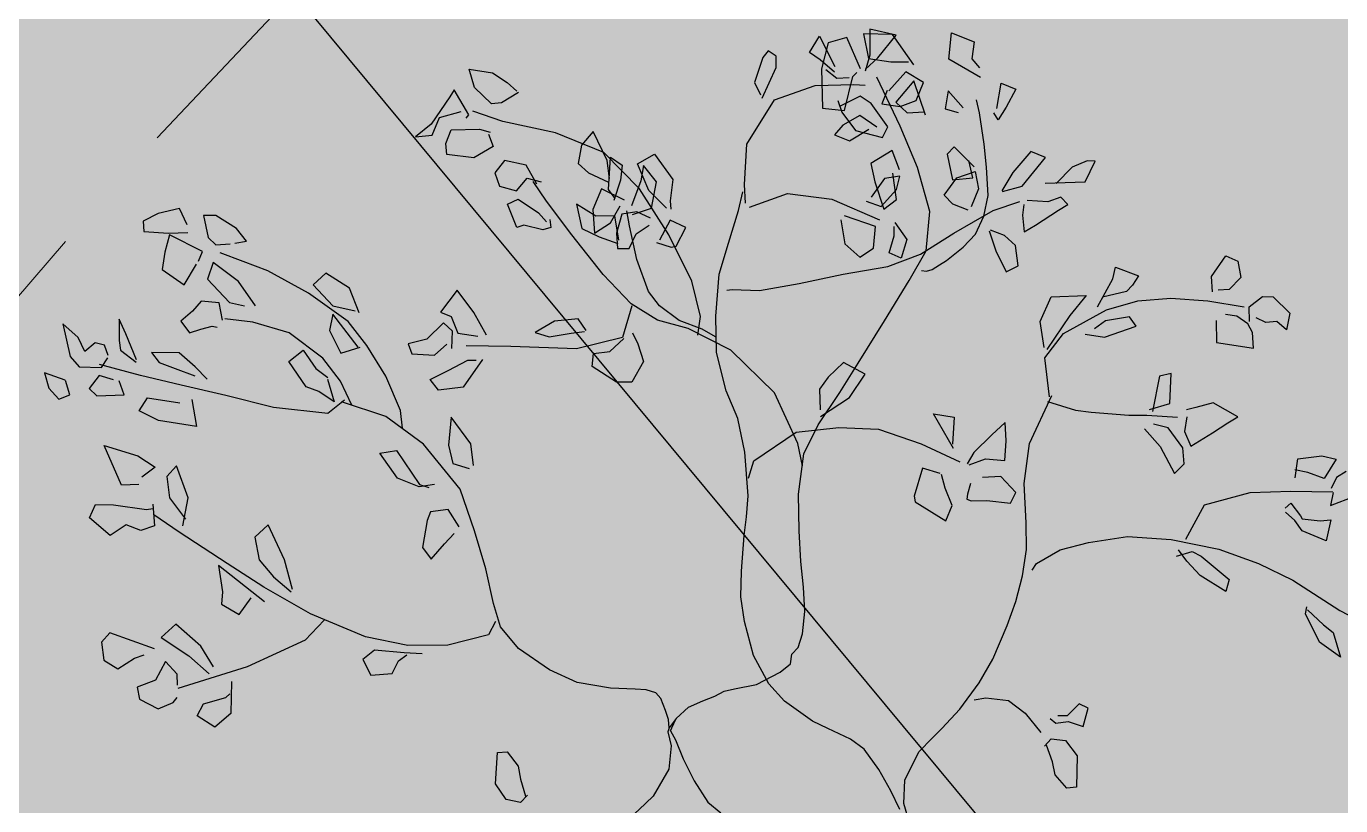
# Model space of a CAD drawing. Header units: millimetres. Extents: x 5637 to 6048, y 3385 to 3927.
# Drawn here: x 5817.498 to 5820.509, y 3653.963 to 3655.748 of the extents above; entities that cross this region are included whole.
import ezdxf

# ---------------------------------------------------------------- set-up
doc = ezdxf.new("R2010")
doc.units = ezdxf.units.MM
doc.linetypes.add('HIDDEN', pattern=[9.525, 6.35, -3.175])
doc.layers.add('Contour Lines', color=253, linetype='Continuous')
for name, color, linetype, lineweight in [('hatch', 253, 'Continuous', 13), ('project gr', 250, 'Continuous', 30), ('trees new', 7, 'Continuous', 20)]:
    doc.layers.add(name, color=color, linetype=linetype, lineweight=lineweight)
doc.layers.add('plants1', color=7, linetype='Continuous', true_color=0x89ee5d)
pattern_1 = [(45, (2816.3681, -1263.7476), (-0.265165043, 0.265165043), []), (135, (2816.3681, -1263.7476), (-0.79549513, 0.265165043), [0.9375, -0.5625])]
pattern_2 = [(45, (2816.3681, -1263.7476), (-0.70710678, 0.70710678), [])]

# ---------------------------------------------------------------- blocks, each defined once
blk = doc.blocks.new('0124')
at = {"color": 92, "linetype": 'Continuous'}
for p, q in [((2623.6044, 4780.4067), (2623.6326, 4780.4529)), ((2623.6326, 4780.4529), (2623.6766, 4780.3667)), ((2623.7118, 4780.4497), (2623.6578, 4780.4337)), ((2623.7509, 4780.3596), (2623.7118, 4780.4497)), ((2623.7594, 4780.4595), (2623.7733, 4780.3892)), ((2623.8418, 4780.4578), (2623.7594, 4780.4595)), ((2623.7774, 4780.4734), (2623.7768, 4780.3988)), ((2623.8529, 4780.456), (2623.7774, 4780.4734)), ((2623.8, 4780.3914), (2623.8529, 4780.456)), ((2623.9032, 4780.3713), (2623.8418, 4780.4578)), ((2624.0037, 4780.3874), (2624.0105, 4780.4631)), ((2624.0105, 4780.4631), (2624.0758, 4780.4365)), ((2623.4865, 4780.4113), (2623.4712, 4780.3924)), ((2623.5092, 4780.3955), (2623.4865, 4780.4113)), ((2623.6352, 4780.3851), (2623.6044, 4780.4067)), ((2623.6578, 4780.4337), (2623.6389, 4780.3594)), ((2624.0758, 4780.4365), (2624.0694, 4780.3883)), ((2623.4712, 4780.3924), (2623.4472, 4780.3208)), ((2623.4691, 4780.2754), (2623.5092, 4780.3636)), ((2623.5092, 4780.3636), (2623.5092, 4780.3955)), ((2623.6757, 4780.35), (2623.6352, 4780.3851)), ((2623.7768, 4780.3988), (2623.7637, 4780.3532)), ((2623.765, 4780.3585), (2623.8, 4780.3914)), ((2623.7733, 4780.3892), (2623.8377, 4780.3796)), ((2623.8377, 4780.3796), (2623.8879, 4780.3792)), ((2624.0937, 4780.3351), (2624.0037, 4780.3874)), ((2624.0694, 4780.3883), (2624.0911, 4780.3622)), ((2622.6306, 4780.3588), (2622.6968, 4780.3482)), ((2622.6455, 4780.3059), (2622.6306, 4780.3588)), ((2622.6968, 4780.3482), (2622.7392, 4780.3205)), ((2623.6389, 4780.3594), (2623.6412, 4780.2468)), ((2623.6823, 4780.3323), (2623.651, 4780.3572)), ((2623.7176, 4780.3336), (2623.6823, 4780.3323)), ((2623.705, 4780.2403), (2623.7285, 4780.3377)), ((2623.7285, 4780.3377), (2623.7403, 4780.3494)), ((2623.8798, 4780.351), (2623.8313, 4780.2968)), ((2623.9027, 4780.3255), (2623.852, 4780.264)), ((2623.9309, 4780.3206), (2623.8798, 4780.351)), ((2623.9361, 4780.2269), (2623.9027, 4780.3255)), ((2622.5869, 4780.2996), (2622.5751, 4780.2795)), ((2622.6291, 4780.2283), (2622.5869, 4780.2996)), ((2622.6944, 4780.2598), (2622.6455, 4780.3059)), ((2622.7711, 4780.2916), (2622.7231, 4780.2619)), ((2622.7392, 4780.3205), (2622.7668, 4780.2959)), ((2623.4472, 4780.3208), (2623.464, 4780.2856)), ((2623.8266, 4780.2978), (2623.8112, 4780.2599)), ((2623.9099, 4780.2686), (2623.9309, 4780.3206)), ((2624.001, 4780.2967), (2623.9933, 4780.2456)), ((2624.0439, 4780.2483), (2624.001, 4780.2967)), ((2624.1405, 4780.2465), (2624.1535, 4780.3184)), ((2624.1535, 4780.3184), (2624.1952, 4780.3014)), ((2624.1952, 4780.3014), (2624.1675, 4780.2495)), ((2622.5751, 4780.2795), (2622.5216, 4780.2016)), ((2622.7231, 4780.2619), (2622.6944, 4780.2598)), ((2623.6851, 4780.2688), (2623.6973, 4780.2354)), ((2623.7491, 4780.281), (2623.6927, 4780.2532)), ((2623.781, 4780.2601), (2623.7491, 4780.281)), ((2623.829, 4780.1934), (2623.781, 4780.2601)), ((2623.8112, 4780.2599), (2623.8636, 4780.2515)), ((2623.852, 4780.264), (2623.8837, 4780.2337)), ((2623.8636, 4780.2515), (2623.9099, 4780.2686)), ((2624.1675, 4780.2495), (2624.1444, 4780.2139)), ((2622.5246, 4780.1699), (2622.5456, 4780.2202)), ((2622.5456, 4780.2202), (2622.6073, 4780.2377)), ((2622.6213, 4780.2185), (2622.6291, 4780.2283)), ((2623.6412, 4780.2468), (2623.705, 4780.2403)), ((2623.6973, 4780.2354), (2623.7358, 4780.1829)), ((2623.7481, 4780.2262), (2623.7003, 4780.1988)), ((2623.7974, 4780.1923), (2623.7481, 4780.2262)), ((2623.8837, 4780.2337), (2623.9325, 4780.2365)), ((2623.9933, 4780.2456), (2624.03, 4780.2346)), ((2624.1444, 4780.2139), (2624.1324, 4780.2336)), ((2622.5216, 4780.2016), (2622.4767, 4780.1654)), ((2622.5636, 4780.1456), (2622.5786, 4780.1851)), ((2622.5786, 4780.1851), (2622.6594, 4780.1866)), ((2622.6594, 4780.1866), (2622.6898, 4780.1786)), ((2622.9853, 4780.1801), (2622.9514, 4780.1411)), ((2623.0251, 4780.0968), (2622.9853, 4780.1801)), ((2623.7003, 4780.1988), (2623.6763, 4780.1709)), ((2623.7189, 4780.1538), (2623.7739, 4780.1866)), ((2623.7358, 4780.1829), (2623.8131, 4780.1632)), ((2623.8131, 4780.1632), (2623.829, 4780.1934)), ((2622.4767, 4780.1654), (2622.5246, 4780.1699)), ((2622.5658, 4780.1147), (2622.5636, 4780.1456)), ((2622.6984, 4780.1371), (2622.6434, 4780.1044)), ((2622.6853, 4780.1722), (2622.6984, 4780.1371)), ((2622.9514, 4780.1411), (2622.9426, 4780.0886)), ((2623.6763, 4780.1709), (2623.7189, 4780.1538)), ((2622.6434, 4780.1044), (2622.5658, 4780.1147)), ((2623.0286, 4780.0144), (2623.035, 4780.1069)), ((2623.035, 4780.1069), (2623.0686, 4780.0836)), ((2623.1124, 4780.0876), (2623.1611, 4780.115)), ((2623.1611, 4780.115), (2623.2136, 4780.0432)), ((2623.8411, 4780.1262), (2623.7799, 4780.0888)), ((2623.8623, 4780.071), (2623.8411, 4780.1262)), ((2624.0188, 4780.1365), (2623.9984, 4780.1151)), ((2623.9984, 4780.1151), (2624.0138, 4780.0423)), ((2624.076, 4780.0795), (2624.0188, 4780.1365)), ((2624.2378, 4780.1231), (2624.187, 4780.0629)), ((2624.213, 4780.0233), (2624.2802, 4780.1054)), ((2624.2802, 4780.1054), (2624.2378, 4780.1231)), ((2622.7309, 4780.0975), (2622.7032, 4780.0624)), ((2622.7032, 4780.0624), (2622.7168, 4780.0234)), ((2622.793, 4780.0843), (2622.7309, 4780.0975)), ((2622.8238, 4780.0295), (2622.793, 4780.0843)), ((2622.9426, 4780.0886), (2622.9718, 4780.0616)), ((2622.9718, 4780.0616), (2623.0286, 4780.0353)), ((2623.0316, 4780.0456), (2623.0251, 4780.0968)), ((2623.0686, 4780.0836), (2623.0633, 4780.0413)), ((2623.1445, 4780.0114), (2623.1124, 4780.0876)), ((2623.129, 4780.0831), (2623.1217, 4780.0386)), ((2623.1669, 4780.036), (2623.129, 4780.0831)), ((2623.7799, 4780.0888), (2623.7919, 4780.0362)), ((2624.0264, 4780.048), (2624.0785, 4780.0662)), ((2624.0723, 4780.0479), (2624.0609, 4780.0973)), ((2624.0785, 4780.0662), (2624.0879, 4780.0162)), ((2624.187, 4780.0629), (2624.1546, 4780.01)), ((2624.3561, 4780.0781), (2624.3108, 4780.0313)), ((2624.3996, 4780.0961), (2624.3561, 4780.0781)), ((2624.3933, 4780.0363), (2624.4223, 4780.0955)), ((2624.4223, 4780.0955), (2624.3996, 4780.0961)), ((2622.7656, 4780.0102), (2622.7963, 4780.0464)), ((2622.7963, 4780.0464), (2622.8359, 4780.0358)), ((2623.0633, 4780.0413), (2623.0447, 4779.9823)), ((2623.1217, 4780.0386), (2623.0948, 4779.9672)), ((2623.1521, 4779.9608), (2623.1669, 4780.036)), ((2623.2136, 4780.0432), (2623.2057, 4779.9815)), ((2623.8194, 4780.0456), (2623.7813, 4779.9923)), ((2623.7919, 4780.0362), (2623.8172, 4779.9577)), ((2623.8632, 4780.0522), (2623.8194, 4780.0456)), ((2623.8536, 4779.9856), (2623.8432, 4780.061)), ((2623.8535, 4780.0147), (2623.8632, 4780.0522)), ((2623.9895, 4779.9976), (2624.0264, 4780.048)), ((2624.0138, 4780.0423), (2624.0723, 4780.0479)), ((2624.2788, 4780.0324), (2624.3933, 4780.0363)), ((2622.7168, 4780.0234), (2622.7656, 4780.0102)), ((2622.7395, 4779.9727), (2622.7705, 4779.9867)), ((2622.7705, 4779.9867), (2622.8287, 4779.9472)), ((2623.0093, 4780.0161), (2622.9845, 4779.957)), ((2623.075, 4779.9841), (2623.0093, 4780.0161)), ((2623.0479, 4779.9882), (2623.0286, 4780.0144)), ((2623.1947, 4779.9605), (2623.1445, 4780.0114)), ((2623.81, 4779.9656), (2623.8535, 4780.0147)), ((2624.0145, 4779.9726), (2623.9895, 4779.9976)), ((2624.0879, 4780.0162), (2624.0669, 4779.9642)), ((2624.1573, 4780.0083), (2624.213, 4780.0233)), ((2624.3237, 4779.9925), (2624.2869, 4779.9787)), ((2624.3442, 4779.9715), (2624.3237, 4779.9925)), ((2621.8011, 4779.9603), (2621.7396, 4779.9451)), ((2621.8232, 4779.9127), (2621.8011, 4779.9603)), ((2622.7669, 4779.9053), (2622.7395, 4779.9727)), ((2622.9373, 4779.9718), (2622.9531, 4779.9025)), ((2622.993, 4779.9382), (2622.9373, 4779.9718)), ((2622.9845, 4779.957), (2622.9891, 4779.8892)), ((2623.0343, 4779.9192), (2623.0627, 4779.9679)), ((2623.11, 4779.9503), (2623.0675, 4779.9437)), ((2623.0981, 4779.9426), (2623.1521, 4779.9608)), ((2623.1497, 4779.932), (2623.11, 4779.9503)), ((2623.2057, 4779.9815), (2623.2078, 4779.9583)), ((2623.7665, 4779.981), (2623.81, 4779.9656)), ((2623.8172, 4779.9577), (2623.8536, 4779.9856)), ((2624.0588, 4779.9548), (2624.0145, 4779.9726)), ((2624.2185, 4779.9713), (2624.2139, 4779.9411)), ((2624.2869, 4779.9787), (2624.2277, 4779.9829)), ((2624.2519, 4779.9123), (2624.3177, 4779.9548)), ((2624.3177, 4779.9548), (2624.3442, 4779.9715)), ((2621.7396, 4779.9451), (2621.6972, 4779.9232)), ((2621.6972, 4779.9232), (2621.6986, 4779.894)), ((2621.87, 4779.9402), (2621.8827, 4779.8769)), ((2621.9051, 4779.9401), (2621.87, 4779.9402)), ((2621.9645, 4779.9027), (2621.9051, 4779.9401)), ((2622.7867, 4779.9122), (2622.7669, 4779.9053)), ((2622.8412, 4779.8992), (2622.7867, 4779.9122)), ((2622.8287, 4779.9472), (2622.8514, 4779.9217)), ((2622.8607, 4779.9283), (2622.8637, 4779.905)), ((2622.9891, 4779.8892), (2623.0343, 4779.9192)), ((2623.0469, 4779.9388), (2622.993, 4779.9382)), ((2623.0589, 4779.8696), (2623.0469, 4779.9388)), ((2623.0675, 4779.9437), (2623.0518, 4779.8889)), ((2623.1085, 4779.8871), (2623.1456, 4779.9126)), ((2623.2058, 4779.9264), (2623.175, 4779.8689)), ((2623.25, 4779.9056), (2623.2058, 4779.9264)), ((2623.6944, 4779.9275), (2623.7054, 4779.8583)), ((2623.7934, 4779.908), (2623.7045, 4779.939)), ((2623.8489, 4779.9199), (2623.8829, 4779.8715)), ((2624.2139, 4779.9411), (2624.2186, 4779.8929)), ((2624.2186, 4779.8929), (2624.2519, 4779.9123)), ((2621.6986, 4779.894), (2621.7693, 4779.889)), ((2621.7725, 4779.8841), (2621.7593, 4779.8351)), ((2621.7693, 4779.889), (2621.8246, 4779.8911)), ((2621.8668, 4779.8366), (2621.7725, 4779.8841)), ((2621.8827, 4779.8769), (2621.905, 4779.856)), ((2621.9926, 4779.8666), (2621.9645, 4779.9027)), ((2622.8637, 4779.905), (2622.8412, 4779.8992)), ((2622.9531, 4779.9025), (2623.0027, 4779.879)), ((2623.0027, 4779.879), (2623.0555, 4779.8599)), ((2623.0518, 4779.8889), (2623.0544, 4779.8451)), ((2623.0886, 4779.8458), (2623.1085, 4779.8871)), ((2623.2232, 4779.8516), (2623.25, 4779.9056)), ((2623.7878, 4779.8459), (2623.7934, 4779.908)), ((2623.8325, 4779.8334), (2623.8466, 4779.882)), ((2623.8466, 4779.882), (2623.8473, 4779.9086)), ((2624.1186, 4779.8957), (2624.1379, 4779.8383)), ((2624.1623, 4779.8825), (2624.1225, 4779.8978)), ((2624.1946, 4779.854), (2624.1623, 4779.8825)), ((2621.8551, 4779.8089), (2621.8668, 4779.8366)), ((2621.905, 4779.856), (2621.9462, 4779.8589)), ((2621.9597, 4779.8605), (2621.9926, 4779.8666)), ((2623.0544, 4779.8451), (2623.0886, 4779.8458)), ((2623.1662, 4779.8626), (2623.2089, 4779.8494)), ((2623.2089, 4779.8494), (2623.2232, 4779.8516)), ((2623.7054, 4779.8583), (2623.7485, 4779.8201)), ((2623.7485, 4779.8201), (2623.7878, 4779.8459)), ((2623.8829, 4779.8715), (2623.8665, 4779.8177)), ((2624.1379, 4779.8383), (2624.1675, 4779.7788)), ((2624.2016, 4779.7958), (2624.1946, 4779.854)), ((2621.7593, 4779.8351), (2621.7517, 4779.7848)), ((2621.8141, 4779.741), (2621.8494, 4779.8004)), ((2621.8974, 4779.8056), (2621.8806, 4779.7579)), ((2621.97, 4779.7508), (2621.8974, 4779.8056)), ((2623.8665, 4779.8177), (2623.8325, 4779.8334)), ((2624.7553, 4779.7648), (2624.7966, 4779.8248)), ((2624.7966, 4779.8248), (2624.8307, 4779.8091)), ((2624.8307, 4779.8091), (2624.8393, 4779.7622)), ((2621.7517, 4779.7848), (2621.8141, 4779.741)), ((2622.2195, 4779.7743), (2622.1835, 4779.7417)), ((2622.2877, 4779.7314), (2622.2195, 4779.7743)), ((2624.1675, 4779.7788), (2624.2016, 4779.7958)), ((2624.4724, 4779.7586), (2624.4801, 4779.7924)), ((2624.4801, 4779.7924), (2624.5467, 4779.7672)), ((2624.5467, 4779.7672), (2624.529, 4779.7401)), ((2624.7584, 4779.7213), (2624.7553, 4779.7648)), ((2624.8393, 4779.7622), (2624.8061, 4779.7284)), ((2621.8806, 4779.7579), (2621.9442, 4779.691)), ((2622.018, 4779.6811), (2621.97, 4779.7508)), ((2622.1835, 4779.7417), (2622.2402, 4779.681)), ((2622.3148, 4779.661), (2622.2877, 4779.7314)), ((2622.5956, 4779.7261), (2622.5476, 4779.6635)), ((2622.6434, 4779.6626), (2622.5956, 4779.7261)), ((2624.429, 4779.6782), (2624.4724, 4779.7586)), ((2624.529, 4779.7401), (2624.5119, 4779.722)), ((2624.8061, 4779.7284), (2624.7748, 4779.7257)), ((2621.8629, 4779.6942), (2621.8379, 4779.6664)), ((2621.9146, 4779.6898), (2621.8629, 4779.6942)), ((2621.9242, 4779.6405), (2621.9146, 4779.6898)), ((2621.9442, 4779.691), (2621.9867, 4779.6808)), ((2624.265, 4779.6361), (2624.2965, 4779.7073)), ((2624.2965, 4779.7073), (2624.3969, 4779.7113)), ((2624.3969, 4779.7113), (2624.3501, 4779.6532)), ((2624.5119, 4779.722), (2624.4429, 4779.7056)), ((2624.8636, 4779.6786), (2624.9013, 4779.7083)), ((2624.9013, 4779.7083), (2624.9314, 4779.7066)), ((2624.9314, 4779.7066), (2624.9797, 4779.6604)), ((2621.8379, 4779.6664), (2621.8051, 4779.6373)), ((2622.2403, 4779.6573), (2622.2303, 4779.611)), ((2622.2402, 4779.681), (2622.304, 4779.6668)), ((2622.3121, 4779.5627), (2622.2403, 4779.6573)), ((2622.5476, 4779.6635), (2622.5785, 4779.6509)), ((2622.5785, 4779.6509), (2622.5977, 4779.6028)), ((2622.6796, 4779.5973), (2622.6434, 4779.6626)), ((2624.5208, 4779.6493), (2624.4522, 4779.6381)), ((2624.5401, 4779.623), (2624.5208, 4779.6493)), ((2624.8281, 4779.6518), (2624.7953, 4779.6567)), ((2624.8589, 4779.6302), (2624.8281, 4779.6518)), ((2624.864, 4779.6367), (2624.8636, 4779.6786)), ((2624.9797, 4779.6604), (2624.9703, 4779.613)), ((2621.4673, 4779.6299), (2621.4879, 4779.5358)), ((2621.5112, 4779.5905), (2621.4673, 4779.6299)), ((2621.6283, 4779.6429), (2621.6279, 4779.5818)), ((2621.6472, 4779.601), (2621.6283, 4779.6429)), ((2621.8051, 4779.6373), (2621.8298, 4779.6039)), ((2621.8298, 4779.6039), (2621.8624, 4779.6147)), ((2621.8624, 4779.6147), (2621.8947, 4779.6233)), ((2621.8947, 4779.6233), (2621.9086, 4779.6202)), ((2622.2303, 4779.611), (2622.2628, 4779.5462)), ((2622.5565, 4779.6327), (2622.5085, 4779.5862)), ((2622.5823, 4779.6092), (2622.5565, 4779.6327)), ((2622.8741, 4779.6378), (2622.8191, 4779.6051)), ((2622.9422, 4779.6438), (2622.8741, 4779.6378)), ((2622.965, 4779.6107), (2622.9422, 4779.6438)), ((2624.2767, 4779.5624), (2624.265, 4779.6361)), ((2624.4522, 4779.6381), (2624.4206, 4779.6156)), ((2624.4494, 4779.5911), (2624.5401, 4779.623)), ((2624.7687, 4779.6393), (2624.7698, 4779.5761)), ((2624.8726, 4779.605), (2624.8589, 4779.6302)), ((2624.9111, 4779.6332), (2624.8835, 4779.647)), ((2624.9424, 4779.6367), (2624.9111, 4779.6332)), ((2624.9703, 4779.613), (2624.9424, 4779.6367)), ((2621.5295, 4779.551), (2621.5112, 4779.5905)), ((2621.5599, 4779.5758), (2621.5295, 4779.551)), ((2621.5865, 4779.5682), (2621.5599, 4779.5758)), ((2621.6279, 4779.5818), (2621.6315, 4779.5546)), ((2621.6776, 4779.5265), (2621.6472, 4779.601)), ((2622.5085, 4779.5862), (2622.4556, 4779.5724)), ((2622.4556, 4779.5724), (2622.4656, 4779.5437)), ((2622.5803, 4779.5589), (2622.5823, 4779.6092)), ((2622.5977, 4779.6028), (2622.6547, 4779.5948)), ((2622.8191, 4779.6051), (2622.8594, 4779.5921)), ((2622.8594, 4779.5921), (2622.9224, 4779.6033)), ((2622.9224, 4779.6033), (2622.9599, 4779.6074)), ((2623.0331, 4779.5502), (2623.0725, 4779.5877)), ((2623.0981, 4779.6039), (2623.1126, 4779.5724)), ((2623.1126, 4779.5724), (2623.1295, 4779.5216)), ((2624.2778, 4779.5325), (2624.3319, 4779.602)), ((2624.7698, 4779.5761), (2624.8756, 4779.56)), ((2624.8756, 4779.56), (2624.8726, 4779.605)), ((2621.4879, 4779.5358), (2621.514, 4779.5069)), ((2621.5965, 4779.5395), (2621.5865, 4779.5682)), ((2621.6315, 4779.5546), (2621.677, 4779.5204)), ((2621.7209, 4779.5475), (2621.7423, 4779.5191)), ((2621.7996, 4779.547), (2621.7209, 4779.5475)), ((2621.8462, 4779.5065), (2621.7996, 4779.547)), ((2622.1138, 4779.5219), (2622.1546, 4779.5547)), ((2622.1546, 4779.5547), (2622.1913, 4779.5023)), ((2622.2628, 4779.5462), (2622.3178, 4779.5628)), ((2622.4656, 4779.5437), (2622.5307, 4779.5401)), ((2622.5307, 4779.5401), (2622.5666, 4779.5712)), ((2622.9827, 4779.5077), (2622.986, 4779.5448)), ((2622.986, 4779.5448), (2623.0331, 4779.5502)), ((2621.514, 4779.5069), (2621.5774, 4779.505)), ((2621.5774, 4779.505), (2621.5958, 4779.5327)), ((2621.7423, 4779.5191), (2621.7888, 4779.5023)), ((2621.7888, 4779.5023), (2621.8443, 4779.4807)), ((2621.8802, 4779.4713), (2621.8462, 4779.5065)), ((2622.1634, 4779.449), (2622.1138, 4779.5219)), ((2622.1913, 4779.5023), (2622.2254, 4779.4763)), ((2622.5703, 4779.4959), (2622.6259, 4779.5255)), ((2622.6679, 4779.5276), (2622.6133, 4779.4482)), ((2622.6259, 4779.5255), (2622.6506, 4779.5257)), ((2623.0516, 4779.4624), (2622.9827, 4779.5077)), ((2623.1295, 4779.5216), (2623.0963, 4779.4627)), ((2623.7016, 4779.5193), (2623.6576, 4779.477)), ((2623.7639, 4779.486), (2623.7016, 4779.5193)), ((2621.4142, 4779.4892), (2621.4264, 4779.4458)), ((2621.4736, 4779.4687), (2621.4142, 4779.4892)), ((2621.4869, 4779.4267), (2621.4745, 4779.4678)), ((2621.571, 4779.482), (2621.5421, 4779.4448)), ((2621.6123, 4779.4697), (2621.571, 4779.482)), ((2621.6425, 4779.4265), (2621.6281, 4779.4664)), ((2622.2249, 4779.4718), (2622.2441, 4779.4069)), ((2622.5181, 4779.4705), (2622.5703, 4779.4959)), ((2622.5421, 4779.4402), (2622.5181, 4779.4705)), ((2623.0963, 4779.4627), (2623.0516, 4779.4624)), ((2623.6576, 4779.477), (2623.6329, 4779.4427)), ((2623.7193, 4779.4186), (2623.7639, 4779.486)), ((2624.6063, 4779.4799), (2624.5863, 4779.3792)), ((2624.6399, 4779.4878), (2624.6063, 4779.4799)), ((2624.6357, 4779.4014), (2624.6399, 4779.4878)), ((2621.4264, 4779.4458), (2621.4551, 4779.4142)), ((2621.4551, 4779.4142), (2621.4869, 4779.4267)), ((2621.5421, 4779.4448), (2621.5644, 4779.4239)), ((2621.5644, 4779.4239), (2621.6425, 4779.4265)), ((2622.1999, 4779.4356), (2622.1634, 4779.449)), ((2622.2441, 4779.4069), (2622.1999, 4779.4356)), ((2622.6133, 4779.4482), (2622.5421, 4779.4402)), ((2623.6329, 4779.4427), (2623.6351, 4779.3832)), ((2621.6857, 4779.3803), (2621.709, 4779.4182)), ((2621.709, 4779.4182), (2621.8023, 4779.4037)), ((2621.8365, 4779.4128), (2621.8496, 4779.3357)), ((2623.6359, 4779.3649), (2623.7193, 4779.4186)), ((2624.578, 4779.3842), (2624.6357, 4779.4014)), ((2624.7107, 4779.3901), (2624.6838, 4779.3833)), ((2624.7596, 4779.4032), (2624.7107, 4779.3901)), ((2624.831, 4779.3633), (2624.7596, 4779.4032)), ((2621.7404, 4779.3527), (2621.6857, 4779.3803)), ((2621.8496, 4779.3357), (2621.7404, 4779.3527)), ((2622.5789, 4779.3627), (2622.5707, 4779.2826)), ((2622.6347, 4779.286), (2622.5789, 4779.3627)), ((2623.9594, 4779.3718), (2624.0184, 4779.3622)), ((2624.0169, 4779.2733), (2623.9594, 4779.3718)), ((2624.0184, 4779.3622), (2624.0138, 4779.2849)), ((2624.1649, 4779.3476), (2624.126, 4779.3118)), ((2624.1675, 4779.2949), (2624.1649, 4779.3476)), ((2624.6845, 4779.3635), (2624.6783, 4779.322)), ((2624.8016, 4779.346), (2624.831, 4779.3633)), ((2623.4451, 4779.2379), (2623.5661, 4779.3198)), ((2623.5661, 4779.3198), (2623.6888, 4779.3326)), ((2623.6888, 4779.3326), (2623.8019, 4779.3278)), ((2623.8019, 4779.3278), (2623.9241, 4779.2861)), ((2624.126, 4779.3118), (2624.0748, 4779.2616)), ((2624.5635, 4779.3295), (2624.6087, 4779.2789)), ((2624.6308, 4779.3324), (2624.5888, 4779.3425)), ((2624.6728, 4779.2752), (2624.6308, 4779.3324)), ((2624.6783, 4779.322), (2624.6957, 4779.2799)), ((2624.6957, 4779.2799), (2624.7584, 4779.3181)), ((2624.7584, 4779.3181), (2624.8016, 4779.346)), ((2621.5852, 4779.2817), (2621.6815, 4779.2516)), ((2621.6349, 4779.1675), (2621.5852, 4779.2817)), ((2622.5707, 4779.2826), (2622.5837, 4779.2299)), ((2622.6429, 4779.2247), (2622.6347, 4779.286)), ((2623.9241, 4779.2861), (2624.0345, 4779.2351)), ((2624.1632, 4779.2389), (2624.1675, 4779.2949)), ((2624.6087, 4779.2789), (2624.6495, 4779.2012)), ((2624.6766, 4779.2286), (2624.6728, 4779.2752)), ((2621.6815, 4779.2516), (2621.7309, 4779.2192)), ((2622.3744, 4779.2591), (2622.4218, 4779.2674)), ((2622.4251, 4779.1876), (2622.3744, 4779.2591)), ((2622.4218, 4779.2674), (2622.4876, 4779.1697)), ((2623.4299, 4779.1879), (2623.4451, 4779.2379)), ((2624.0748, 4779.2616), (2624.0559, 4779.2292)), ((2624.0614, 4779.2258), (2624.1087, 4779.2436)), ((2624.1087, 4779.2436), (2624.1632, 4779.2389)), ((2624.9946, 4779.1886), (2625.0025, 4779.2437)), ((2625.0025, 4779.2437), (2625.0711, 4779.2518)), ((2625.0711, 4779.2518), (2625.1121, 4779.2426)), ((2625.1121, 4779.2426), (2625.0777, 4779.1875)), ((2621.7309, 4779.2192), (2621.6935, 4779.1906)), ((2621.7922, 4779.2237), (2621.7649, 4779.1924)), ((2621.8254, 4779.132), (2621.7922, 4779.2237)), ((2622.5837, 4779.2299), (2622.6305, 4779.2161)), ((2623.9276, 4779.2169), (2623.9041, 4779.1369)), ((2623.9787, 4779.201), (2623.9276, 4779.2169)), ((2623.9933, 4779.1598), (2623.9823, 4779.1985)), ((2624.6495, 4779.2012), (2624.6766, 4779.2286)), ((2625.0314, 4779.204), (2624.994, 4779.2115)), ((2625.0777, 4779.1875), (2625.0314, 4779.204)), ((2625.1412, 4779.2066), (2625.1128, 4779.1901)), ((2621.6845, 4779.1695), (2621.6349, 4779.1675)), ((2621.7649, 4779.1924), (2621.7723, 4779.132)), ((2622.4868, 4779.1629), (2622.4251, 4779.1876)), ((2622.5312, 4779.1694), (2622.4868, 4779.1629)), ((2622.4876, 4779.1697), (2622.5142, 4779.1614)), ((2624.013, 4779.11), (2623.9933, 4779.1598)), ((2624.0649, 4779.1724), (2624.0565, 4779.1424)), ((2624.152, 4779.1924), (2624.0999, 4779.1901)), ((2624.1947, 4779.1473), (2624.152, 4779.1924)), ((2625.1128, 4779.1901), (2625.0977, 4779.1582)), ((2621.7723, 4779.132), (2621.8185, 4779.0709)), ((2621.8106, 4779.0519), (2621.8254, 4779.132)), ((2623.9041, 4779.1369), (2623.9069, 4779.12)), ((2624.0565, 4779.1424), (2624.0547, 4779.1281)), ((2624.0547, 4779.1281), (2624.0676, 4779.1228)), ((2624.0676, 4779.1228), (2624.1121, 4779.124)), ((2624.1121, 4779.124), (2624.1797, 4779.1162)), ((2624.1797, 4779.1162), (2624.1947, 4779.1473)), ((2625.1037, 4779.1472), (2625.0958, 4779.1096)), ((2625.0958, 4779.1096), (2625.1654, 4779.1368)), ((2621.5435, 4779.074), (2621.5603, 4779.1126)), ((2621.5603, 4779.1126), (2621.6123, 4779.1112)), ((2621.6123, 4779.1112), (2621.7067, 4779.0982)), ((2621.7067, 4779.0982), (2621.7241, 4779.1008)), ((2621.7246, 4779.1137), (2621.7289, 4779.0513)), ((2622.5196, 4779.092), (2622.5101, 4779.0671)), ((2622.5697, 4779.0985), (2622.5196, 4779.092)), ((2622.6011, 4779.049), (2622.5697, 4779.0985)), ((2623.9069, 4779.12), (2623.9944, 4779.0654)), ((2623.9944, 4779.0654), (2624.013, 4779.11)), ((2624.9659, 4779.1021), (2624.9828, 4779.1163)), ((2624.9941, 4779.0669), (2624.9671, 4779.0906)), ((2624.9828, 4779.1163), (2625.01, 4779.0804)), ((2621.6023, 4779.0237), (2621.5435, 4779.074)), ((2621.6486, 4779.0544), (2621.6023, 4779.0237)), ((2621.6904, 4779.0381), (2621.6486, 4779.0544)), ((2621.7289, 4779.0513), (2621.6904, 4779.0381)), ((2622.0549, 4779.0547), (2622.0167, 4779.0193)), ((2622.1013, 4778.9539), (2622.0549, 4779.0547)), ((2622.5101, 4779.0671), (2622.4965, 4778.9891)), ((2625.015, 4779.0368), (2624.9941, 4779.0669)), ((2625.01, 4779.0804), (2625.0151, 4779.0718)), ((2625.0151, 4779.0718), (2625.0668, 4779.0657)), ((2625.0668, 4779.0657), (2625.0971, 4779.0685)), ((2625.0971, 4779.0685), (2625.0832, 4779.0084)), ((2622.0167, 4779.0193), (2622.0292, 4778.9544)), ((2622.5594, 4779.0003), (2622.5875, 4779.0299)), ((2625.0832, 4779.0084), (2625.015, 4779.0368)), ((2622.4965, 4778.9891), (2622.5211, 4778.9557)), ((2622.5211, 4778.9557), (2622.5594, 4779.0003)), ((2624.6555, 4778.9651), (2624.6997, 4778.9777)), ((2624.6849, 4778.9504), (2624.6613, 4778.983)), ((2624.6997, 4778.9777), (2624.7254, 4778.9648)), ((2621.9125, 4778.9379), (2621.9238, 4778.8625)), ((2622.044, 4778.8343), (2621.9125, 4778.9379)), ((2622.0292, 4778.9544), (2622.0702, 4778.9054)), ((2622.124, 4778.8695), (2622.1013, 4778.9539)), ((2624.7231, 4778.9094), (2624.6849, 4778.9504)), ((2624.7254, 4778.9648), (2624.8056, 4778.8984)), ((2622.0702, 4778.9054), (2622.1203, 4778.8623)), ((2624.796, 4778.864), (2624.7231, 4778.9094)), ((2624.8056, 4778.8984), (2624.796, 4778.864)), ((2621.9238, 4778.8625), (2621.9207, 4778.8269)), ((2621.9207, 4778.8269), (2621.9716, 4778.7982)), ((2621.9716, 4778.7982), (2622.0064, 4778.8454)), ((2625.0247, 4778.7996), (2625.0278, 4778.82)), ((2625.0643, 4778.7182), (2625.0247, 4778.7996)), ((2625.0301, 4778.8107), (2625.0758, 4778.7685)), ((2621.6019, 4778.7448), (2621.578, 4778.7184)), ((2621.7297, 4778.6996), (2621.6019, 4778.7448)), ((2621.7908, 4778.7699), (2621.7485, 4778.7319)), ((2621.8616, 4778.7075), (2621.7908, 4778.7699)), ((2625.0758, 4778.7685), (2625.1038, 4778.7463)), ((2625.1038, 4778.7463), (2625.1242, 4778.6759)), ((2621.578, 4778.7184), (2621.5845, 4778.6672)), ((2621.7485, 4778.7319), (2621.828, 4778.6793)), ((2621.8984, 4778.6475), (2621.8616, 4778.7075)), ((2625.1242, 4778.6759), (2625.0643, 4778.7182)), ((2621.6244, 4778.6421), (2621.6725, 4778.6725)), ((2621.6725, 4778.6725), (2621.7002, 4778.6823)), ((2621.828, 4778.6793), (2621.8858, 4778.6283)), ((2622.3596, 4778.6959), (2622.3262, 4778.6691)), ((2622.3262, 4778.6691), (2622.3486, 4778.6245)), ((2622.4441, 4778.6878), (2622.3596, 4778.6959)), ((2622.4282, 4778.6652), (2622.452, 4778.6823)), ((2622.496, 4778.685), (2622.4441, 4778.6878)), ((2621.5845, 4778.6672), (2621.6244, 4778.6421)), ((2621.7606, 4778.6632), (2621.7318, 4778.61)), ((2621.7944, 4778.6265), (2621.7606, 4778.6632)), ((2622.4099, 4778.629), (2622.4282, 4778.6652)), ((2621.7318, 4778.61), (2621.6801, 4778.5899)), ((2621.7947, 4778.5951), (2621.7944, 4778.6265)), ((2621.9497, 4778.6058), (2621.9478, 4778.5143)), ((2622.3486, 4778.6245), (2622.4099, 4778.629)), ((2621.6801, 4778.5899), (2621.6867, 4778.5555)), ((2621.7824, 4778.5461), (2621.7944, 4778.56)), ((2621.8692, 4778.5416), (2621.9331, 4778.5603)), ((2621.9331, 4778.5603), (2621.9447, 4778.5704)), ((2621.6867, 4778.5555), (2621.7395, 4778.5273)), ((2621.7395, 4778.5273), (2621.7824, 4778.5461)), ((2621.8511, 4778.5077), (2621.8692, 4778.5416)), ((2624.3766, 4778.5425), (2624.3424, 4778.5079)), ((2624.4023, 4778.5295), (2624.3766, 4778.5425)), ((2624.3879, 4778.4771), (2624.4023, 4778.5295)), ((2621.9016, 4778.4752), (2621.8511, 4778.5077)), ((2621.9478, 4778.5143), (2621.9016, 4778.4752)), ((2624.2938, 4778.5002), (2624.31, 4778.4863)), ((2624.31, 4778.4863), (2624.3453, 4778.4918)), ((2624.3424, 4778.5079), (2624.315, 4778.508)), ((2624.3453, 4778.4918), (2624.3879, 4778.4771)), ((2624.2768, 4778.4205), (2624.2961, 4778.4422)), ((2624.2997, 4778.3758), (2624.2827, 4778.424)), ((2624.2961, 4778.4422), (2624.3373, 4778.4367)), ((2624.3373, 4778.4367), (2624.3707, 4778.3929)), ((2622.7052, 4778.3133), (2622.7116, 4778.4028)), ((2622.7116, 4778.4028), (2622.7393, 4778.4042)), ((2622.7393, 4778.4042), (2622.7708, 4778.364)), ((2624.3079, 4778.3388), (2624.2997, 4778.3758)), ((2624.3707, 4778.3929), (2624.3692, 4778.3033)), ((2622.7708, 4778.364), (2622.777, 4778.3266)), ((2624.3416, 4778.3003), (2624.3079, 4778.3388)), ((2622.7361, 4778.2678), (2622.7052, 4778.3133)), ((2622.777, 4778.3266), (2622.7913, 4778.2775)), ((2624.3692, 4778.3033), (2624.3416, 4778.3003)), ((2622.777, 4778.2601), (2622.7361, 4778.2678)), ((2622.7974, 4778.2807), (2622.777, 4778.2601))]:
    blk.add_line(p, q, dxfattribs=at)
at = {"color": 33, "linetype": 'Continuous'}
for p, q in [((2622.7265, 4780.2087), (2622.6407, 4780.2386)), ((2622.8775, 4780.176), (2622.7265, 4780.2087)), ((2623.0155, 4780.1201), (2622.8775, 4780.176)), ((2623.1175, 4780.0163), (2623.0155, 4780.1201)), ((2622.8515, 4779.9809), (2622.8133, 4780.0373)), ((2623.2013, 4779.8844), (2623.1175, 4780.0163)), ((2622.924, 4779.8841), (2622.8515, 4779.9809)), ((2624.0181, 4779.8894), (2624.1305, 4779.9537)), ((2624.1305, 4779.9537), (2624.2067, 4779.9801)), ((2623.0136, 4779.7707), (2622.924, 4779.8841)), ((2623.922, 4779.8296), (2624.0181, 4779.8894)), ((2621.9832, 4779.8086), (2621.9176, 4779.8326)), ((2622.0541, 4779.7814), (2621.9832, 4779.8086)), ((2623.8283, 4779.7942), (2623.922, 4779.8296)), ((2622.1702, 4779.7171), (2622.0541, 4779.7814)), ((2623.0942, 4779.6867), (2623.0136, 4779.7707)), ((2623.7013, 4779.7717), (2623.8283, 4779.7942)), ((2622.2835, 4779.6366), (2622.1702, 4779.7171)), ((2623.1697, 4779.6406), (2623.0942, 4779.6867)), ((2624.455, 4779.6702), (2624.5444, 4779.6959)), ((2624.5444, 4779.6959), (2624.6393, 4779.703)), ((2624.6393, 4779.703), (2624.7447, 4779.6959)), ((2624.7447, 4779.6959), (2624.8485, 4779.678)), ((2624.3501, 4779.6532), (2624.2839, 4779.5566)), ((2624.3319, 4779.602), (2624.455, 4779.6702)), ((2622.3373, 4779.5675), (2622.2835, 4779.6366)), ((2624.3933, 4779.6004), (2624.4494, 4779.5911)), ((2622.3919, 4779.48), (2622.3373, 4779.5675)), ((2621.6896, 4779.4815), (2621.5717, 4779.5132)), ((2624.2911, 4779.4209), (2624.2778, 4779.5325)), ((2621.8052, 4779.4546), (2621.6896, 4779.4815)), ((2622.4339, 4779.3821), (2622.3919, 4779.48)), ((2621.9337, 4779.4245), (2621.8052, 4779.4546)), ((2622.0704, 4779.3906), (2621.9337, 4779.4245)), ((2622.226, 4779.3729), (2622.0704, 4779.3906)), ((2622.2731, 4779.4114), (2622.226, 4779.3729)), ((2622.4395, 4779.3312), (2622.4339, 4779.3821)), ((2621.8, 4779.0334), (2621.7277, 4779.0828)), ((2621.9378, 4778.9438), (2621.8, 4779.0334)), ((2624.6403, 4779.0124), (2624.7766, 4778.9844)), ((2624.7766, 4778.9844), (2624.8895, 4778.9433)), ((2622.0422, 4778.8762), (2621.9378, 4778.9438)), ((2624.8895, 4778.9433), (2624.9878, 4778.8957)), ((2624.9878, 4778.8957), (2625.1226, 4778.8088)), ((2625.1226, 4778.8088), (2625.1721, 4778.7832)), ((2624.0758, 4778.5533), (2624.1092, 4778.5589)), ((2624.1092, 4778.5589), (2624.174, 4778.5513)), ((2624.174, 4778.5513), (2624.2219, 4778.515)), ((2624.2219, 4778.515), (2624.2669, 4778.4599))]:
    blk.add_line(p, q, dxfattribs=at)
at = {"color": 222, "linetype": 'Continuous', "lineweight": 30}
for p, q in [((2623.2678, 4779.7518), (2623.2013, 4779.8844)), ((2623.575, 4779.7454), (2623.7013, 4779.7717)), ((2623.2923, 4779.6504), (2623.2678, 4779.7518)), ((2623.3679, 4779.7258), (2623.3831, 4779.7276)), ((2623.3831, 4779.7276), (2623.4614, 4779.7248)), ((2623.4614, 4779.7248), (2623.575, 4779.7454)), ((2623.2844, 4779.5974), (2623.2923, 4779.6504)), ((2623.2571, 4779.6161), (2623.1697, 4779.6406)), ((2623.3792, 4779.5547), (2623.2571, 4779.6161)), ((2623.5038, 4779.4319), (2623.3792, 4779.5547)), ((2623.5709, 4779.2873), (2623.5038, 4779.4319)), ((2623.5845, 4779.2236), (2623.5709, 4779.2873)), ((2624.4027, 4779.0036), (2624.5152, 4779.0207)), ((2624.5152, 4779.0207), (2624.6403, 4779.0124)), ((2624.2546, 4778.9433), (2624.3221, 4778.9829)), ((2624.3221, 4778.9829), (2624.4027, 4779.0036)), ((2624.2422, 4778.9249), (2624.2546, 4778.9433)), ((2622.1759, 4778.7998), (2622.0422, 4778.8762)), ((2622.3335, 4778.7335), (2622.1759, 4778.7998)), ((2622.7059, 4778.7778), (2622.6855, 4778.7399)), ((2622.455, 4778.7087), (2622.3335, 4778.7335)), ((2622.5691, 4778.7103), (2622.455, 4778.7087)), ((2622.6855, 4778.7399), (2622.5691, 4778.7103))]:
    blk.add_line(p, q, dxfattribs=at)
for points in [[(2623.2067, 4778.4651), (2623.2104, 4778.4729), (2623.2229, 4778.4998), (2623.258, 4778.5323), (2623.299, 4778.5505), (2623.3337, 4778.5639), (2623.36, 4778.5782), (2623.3902, 4778.5848), (2623.4525, 4778.5978), (2623.5201, 4778.633), (2623.5503, 4778.657), (2623.5543, 4778.6839), (2623.5717, 4778.7029), (2623.5848, 4778.7425), (2623.5911, 4778.8066), (2623.5877, 4778.8764), (2623.5798, 4778.9494), (2623.5747, 4779.0376), (2623.5733, 4779.1418), (2623.5884, 4779.2579), (2623.6292, 4779.3409), (2623.691, 4779.4334), (2623.7441, 4779.5168), (2623.8187, 4779.6379), (2623.8898, 4779.754), (2623.9384, 4779.8388), (2623.9493, 4779.9508), (2623.9134, 4780.0772), (2623.8641, 4780.1951), (2623.7976, 4780.336)], [(2623.8628, 4778.2393), (2623.8375, 4778.2926), (2623.8033, 4778.3537), (2623.7605, 4778.4125), (2623.7215, 4778.4412), (2623.6572, 4778.4713), (2623.6131, 4778.4929), (2623.5333, 4778.5494), (2623.488, 4778.5993), (2623.4445, 4778.68), (2623.4182, 4778.7779), (2623.4081, 4778.8484), (2623.4096, 4778.9219), (2623.4175, 4779.0241), (2623.4244, 4779.0774), (2623.4288, 4779.1371), (2623.4191, 4779.2621), (2623.3993, 4779.3587), (2623.3661, 4779.4379), (2623.3386, 4779.5476), (2623.3361, 4779.6513), (2623.346, 4779.7716), (2623.3721, 4779.8609), (2623.4012, 4779.9546), (2623.4137, 4780.0075)], [(2623.3355, 4779.5923), (2623.2971, 4779.6145), (2623.2315, 4779.6393), (2623.1754, 4779.6816), (2623.1438, 4779.7226), (2623.1104, 4779.8136), (2623.0887, 4779.9102), (2623.0817, 4779.9534)], [(2623.8825, 4778.2055), (2623.8861, 4778.218), (2623.8742, 4778.2568), (2623.8772, 4778.3239), (2623.9178, 4778.4042), (2623.957, 4778.4446), (2623.9831, 4778.4712), (2624.0346, 4778.5264), (2624.09, 4778.6022), (2624.1289, 4778.6699), (2624.1705, 4778.7665), (2624.1953, 4778.835), (2624.2147, 4778.9083), (2624.2258, 4778.984), (2624.2246, 4779.0604), (2624.2189, 4779.1725), (2624.2341, 4779.287), (2624.2979, 4779.425)], [(2623.2229, 4778.4998), (2623.2029, 4778.4738), (2623.2008, 4778.4968), (2623.1924, 4778.5234), (2623.1792, 4778.5577), (2623.1649, 4778.574), (2623.1373, 4778.5817), (2623.1054, 4778.5844), (2623.0345, 4778.587), (2622.9395, 4778.6033), (2622.8601, 4778.6397), (2622.7711, 4778.7001), (2622.7203, 4778.7625), (2622.6995, 4778.8296), (2622.6776, 4778.9289), (2622.6453, 4779.0376), (2622.6047, 4779.1563), (2622.4998, 4779.2851), (2622.3911, 4779.3642), (2622.2649, 4779.4068)], [(2624.2856, 4779.4076), (2624.3663, 4779.3828), (2624.4104, 4779.3766), (2624.5185, 4779.3685), (2624.5705, 4779.3681), (2624.6581, 4779.363)], [(2622.2146, 4778.7817), (2622.1606, 4778.724), (2621.9943, 4778.648), (2621.7964, 4778.5856)], [(2623.2029, 4778.4738), (2623.1987, 4778.4615), (2623.2084, 4778.422), (2623.2017, 4778.3552), (2623.1568, 4778.2773), (2623.1154, 4778.2391), (2623.0879, 4778.2139), (2623.0335, 4778.1617), (2622.974, 4778.089), (2622.9314, 4778.0236), (2622.8846, 4777.9294), (2622.8561, 4777.8624), (2622.8326, 4777.7902), (2622.8175, 4777.7152), (2622.8145, 4777.6389), (2622.814, 4777.5266), (2622.7925, 4777.4131), (2622.7212, 4777.2788)]]:
    blk.add_lwpolyline(points, dxfattribs=at)
at = {"color": 33, "linetype": 'Continuous'}
for points in [[(2623.4213, 4779.9752), (2623.4188, 4780.029), (2623.4246, 4780.1441), (2623.5038, 4780.2712), (2623.6205, 4780.3116), (2623.7313, 4780.3151), (2623.7642, 4780.3131)], [(2623.9254, 4779.7828), (2623.9393, 4779.7803), (2623.956, 4779.7848), (2623.9766, 4779.7989), (2623.997, 4779.8112), (2624.0441, 4779.8496), (2624.0796, 4779.8866), (2624.1035, 4779.9378), (2624.1159, 4779.9966), (2624.111, 4780.0784), (2624.1042, 4780.144), (2624.0907, 4780.2341), (2624.0825, 4780.2707)], [(2623.4329, 4779.9637), (2623.5419, 4780.0027), (2623.6685, 4779.9862), (2623.8049, 4779.9273)], [(2623.0955, 4779.681), (2623.0691, 4779.5909), (2622.9372, 4779.5585), (2622.749, 4779.5644), (2622.6211, 4779.5671)], [(2622.2942, 4779.3971), (2622.2621, 4779.4656), (2622.2108, 4779.5317), (2622.1146, 4779.6038), (2622.0109, 4779.6348), (2621.9303, 4779.644)], [(2624.682, 4779.0136), (2624.735, 4779.1114), (2624.8656, 4779.1473), (2624.982, 4779.1505), (2625.1028, 4779.1488)], [(2623.2067, 4778.4651), (2623.2208, 4778.4389), (2623.243, 4778.3843), (2623.2738, 4778.3215), (2623.3134, 4778.2603), (2623.3507, 4778.2296)]]:
    blk.add_lwpolyline(points, dxfattribs=at)

msp = doc.modelspace()

# ---------------------------------------------------------------- hatches: boundary and pattern name
at = {"layer": 'hatch'}
h = msp.add_hatch(dxfattribs=at)
h.set_pattern_fill('ANSI31', color=256, scale=8, style=0)
h.set_pattern_definition(pattern_2)
edge = h.paths.add_edge_path()
edge.add_line((5681.7179, 3662.7452), (5708.3799, 3664.9337))
edge.add_arc((5713.2195, 3667.1793), 5.3352, 204.8917, 275.5225)
edge.add_line((5713.7329, 3661.8689), (5818.5622, 3671.0592))
edge.add_arc((5814.8214, 3690.2341), 19.5364, 281.03916, 345.45366)
edge.add_arc((5828.9179, 3687.6126), 5.3286, 334.6044, 439.8122)
edge.add_line((5829.8604, 3692.8571), (5821.1965, 3693.9278))
edge.add_line((5821.1965, 3693.9278), (5821.1634, 3698.6264))
edge.add_line((5821.1634, 3698.6264), (5822.7514, 3698.6705))
edge.add_arc((5822.6743, 3701.4459), 2.7765, 271.5898, 361.9955)
edge.add_arc((5787.8116, 3700.2312), 37.6604, 1.99551, 27.74713)
edge.add_line((5821.1415, 3717.7648), (5815.1108, 3730.653))
edge.add_arc((5808.8373, 3727.7175), 6.9264, 25.07588, 80.91016)
edge.add_line((5809.9315, 3734.5569), (5816.8658, 3735.2084))
edge.add_line((5816.8658, 3735.2084), (5822.0859, 3738.7386))
edge.add_arc((5826.0468, 3735.4472), 5.1499, 140.2743, 208.703)
edge.add_line((5821.5297, 3732.9738), (5832.004, 3711.4762))
edge.add_line((5832.004, 3711.4762), (5839.078, 3695.803))
edge.add_line((5839.078, 3695.803), (5843.7143, 3685.8697))
edge.add_line((5843.7143, 3685.8697), (5839.0016, 3683.4448))
edge.add_arc((5812.0279, 3691.9128), 28.2717, 321.43497, 342.57091, ccw=False)
edge.add_arc((5815.0738, 3690.7323), 25.1731, 273.7863, 319.21358, ccw=False)
edge.add_line((5816.7361, 3665.6141), (5796.1465, 3663.7943))
edge.add_line((5796.1465, 3663.7943), (5694.8352, 3654.8769))
edge.add_line((5694.8352, 3654.8769), (5688.6237, 3654.4016))
edge.add_line((5688.6237, 3654.4016), (5675.2848, 3653.3717))
edge.add_line((5675.2848, 3653.3717), (5681.7179, 3662.7452))
h = msp.add_hatch(dxfattribs=at)
h.set_pattern_fill('ANSI31', color=256, scale=8, style=0)
h.set_pattern_definition(pattern_2)
edge = h.paths.add_edge_path()
edge.add_arc((5796.8019, 3658.9007), 4.8122, 23.9759, 83.9759, ccw=False)
edge.add_line((5801.1989, 3660.8562), (5827.195, 3605.149))
edge.add_arc((5822.4955, 3602.9559), 5.1861, -3.8235, 25.0164, ccw=False)
edge.add_line((5827.67, 3602.61), (5827.229, 3592.865))
edge.add_arc((5831.6373, 3591.7187), 4.5549, 165.4238, 214.4228)
edge.add_line((5827.8801, 3589.1438), (5842.1987, 3558.5311))
edge.add_arc((6057.3742, 3663.9285), 239.602, 206.096573, 206.967843)
edge.add_line((5843.8263, 3555.2713), (5845.5235, 3552.8595))
edge.add_line((5845.5235, 3552.8595), (5849.5724, 3547.7551))
edge.add_line((5849.5724, 3547.7551), (5850.6919, 3546.4841))
edge.add_line((5850.6919, 3546.4841), (5851.201, 3546.0602))
edge.add_line((5851.201, 3546.0602), (5852.5843, 3545.2828))
edge.add_line((5852.5843, 3545.2828), (5866.6042, 3540.0022))
edge.add_line((5866.6042, 3540.0022), (5867.4324, 3539.5689))
edge.add_line((5867.4324, 3539.5689), (5868.9186, 3538.1098))
edge.add_line((5868.9186, 3538.1098), (5866.3675, 3543.9441))
edge.add_line((5866.3675, 3543.9441), (5855.3067, 3547.8735))
edge.add_arc((5857.9518, 3555.3192), 7.9015, 220.23528, 250.44203, ccw=False)
edge.add_line((5851.9198, 3550.2154), (5847.948, 3555.0698))
edge.add_arc((5897.4021, 3591.6081), 61.4879, 213.296728, 216.458127, ccw=False)
edge.add_line((5846.0082, 3557.8527), (5835.7707, 3581.1548))
edge.add_line((5835.7707, 3581.1548), (5831.1457, 3589.7964))
edge.add_arc((5844.0492, 3593.7464), 13.4946, 179.28798, 197.02021, ccw=False)
edge.add_line((5830.5557, 3593.9141), (5830.9896, 3603.0637))
edge.add_arc((5824.4283, 3603.3749), 6.5687, 357.28469, 381.22262)
edge.add_line((5830.5515, 3605.7527), (5806.254, 3657.8409))
edge.add_arc((5810.8824, 3659.9999), 5.1072, 111.6504, 205.0075, ccw=False)
edge.add_line((5808.9982, 3664.7467), (5797.3069, 3663.6863))
at = {"layer": 'plants1'}
h = msp.add_hatch(dxfattribs=at)
h.set_pattern_fill('ANSI38', color=256, scale=3, style=0)
h.set_pattern_definition(pattern_1)
edge = h.paths.add_edge_path()
edge.add_line((5867.34, 3539.4016), (5867.9205, 3539.0129))
edge.add_line((5867.9205, 3539.0129), (5868.3076, 3538.6455))
edge.add_line((5868.3076, 3538.6455), (5868.7519, 3538.1479))
edge.add_line((5868.7519, 3538.1479), (5869.0415, 3537.7423))
edge.add_line((5869.0415, 3537.7423), (5873.6365, 3527.954))
edge.add_line((5873.6365, 3527.954), (5903.83, 3542.0081))
edge.add_line((5903.83, 3542.0081), (5918.2915, 3541.2623))
edge.add_line((5918.2915, 3541.2623), (5941.162, 3551.495))
edge.add_line((5941.162, 3551.495), (5950.4831, 3563.8524))
edge.add_line((5950.4831, 3563.8524), (5964.2748, 3570.2305))
edge.add_line((5964.2748, 3570.2305), (5965.7412, 3570.8701))
edge.add_arc((5969.4272, 3564.866), 7.0453, 27.80089, 121.54638, ccw=False)
edge.add_arc((5969.675, 3565.2046), 6.6708, -45.77841, 26.22115, ccw=False)
edge.add_line((5974.3274, 3560.424), (5968.6933, 3565.0527))
edge.add_line((5968.6933, 3565.0527), (5960.2948, 3566.7358))
edge.add_line((5960.2948, 3566.7358), (5952.8625, 3563.4091))
edge.add_line((5952.8625, 3563.4091), (5951.1759, 3562.582))
edge.add_line((5951.1759, 3562.582), (5941.9997, 3550.4447))
edge.add_line((5941.9997, 3550.4447), (5918.5346, 3539.9421))
edge.add_line((5918.5346, 3539.9421), (5904.7077, 3540.6969))
edge.add_line((5904.7077, 3540.6969), (5873.0148, 3526.2825))
edge.add_line((5873.0148, 3526.2825), (5867.4745, 3538.1143))
edge.add_line((5867.4745, 3538.1143), (5850.7568, 3543.6974))
edge.add_line((5850.7568, 3543.6974), (5843.6617, 3553.6137))
edge.add_arc((5860.0915, 3565.3693), 20.2023, 201.39527, 215.58393, ccw=False)
edge.add_line((5841.2815, 3557.9995), (5825.6335, 3591.3345))
edge.add_line((5825.6335, 3591.3345), (5826.2431, 3603.8279))
edge.add_line((5826.2431, 3603.8279), (5807.9322, 3643.2125))
edge.add_line((5807.9322, 3643.2125), (5807.5443, 3643.0187))
edge.add_line((5807.5443, 3643.0187), (5797.9834, 3663.1782))
edge.add_line((5797.9834, 3663.1782), (5798.2207, 3663.2308))
edge.add_line((5798.2207, 3663.2308), (5798.4305, 3663.244))
edge.add_arc((5796.4713, 3658.6814), 4.9654, 43.2819, 66.7604, ccw=False)
edge.add_arc((5798.4192, 3659.9306), 2.7244, 20.3316, 52.2783, ccw=False)
edge.add_line((5800.9739, 3660.8773), (5827.0198, 3605.0634))
edge.add_arc((5822.5809, 3602.992), 4.8985, -5.6385, 25.0165, ccw=False)
edge.add_line((5827.4557, 3602.5107), (5827.0268, 3592.3414))
edge.add_arc((5831.4421, 3591.7535), 4.4542, 172.4152, 196.7576)
edge.add_line((5827.177, 3590.4692), (5842.181, 3557.9258))
edge.add_line((5842.181, 3557.9258), (5843.9318, 3555.5876))
edge.add_line((5843.9318, 3555.5876), (5844.4583, 3554.7327))
edge.add_line((5844.4583, 3554.7327), (5845.5115, 3553.1462))
edge.add_line((5845.5115, 3553.1462), (5846.2267, 3552.1473))
edge.add_line((5846.2267, 3552.1473), (5850.021, 3546.9752))
edge.add_arc((5853.5932, 3549.5959), 4.4304, 216.2648, 225.9659)
edge.add_arc((5856.0056, 3552.091), 7.901, 225.9659, 233.19828)
edge.add_arc((5852.8654, 3547.8936), 2.659, 233.1983, 246.1025)
edge.add_arc((5864.5482, 3574.2605), 31.4981, 246.10248, 247.39463)
edge.add_line((5852.4409, 3545.1822), (5866.9187, 3539.6234))
edge.add_line((5866.9187, 3539.6234), (5867.34, 3539.4016))
h = msp.add_hatch(dxfattribs=at)
h.set_pattern_fill('ANSI38', color=256, scale=3, style=0)
h.set_pattern_definition(pattern_1)
edge = h.paths.add_edge_path()
edge.add_line((5725.3638, 3655.929), (5797.2855, 3662.6908))
edge.add_line((5797.2855, 3662.6908), (5824.8068, 3603.2379))
edge.add_line((5824.8068, 3603.2379), (5824.2281, 3590.8801))
edge.add_line((5824.2281, 3590.8801), (5841.2298, 3554.4382))
edge.add_line((5841.2298, 3554.4382), (5849.6016, 3542.4688))
edge.add_line((5849.6016, 3542.4688), (5866.5608, 3537.0675))
edge.add_line((5866.5608, 3537.0675), (5872.4411, 3524.3818))
edge.add_line((5872.4411, 3524.3818), (5904.7068, 3539.0946))
edge.add_line((5904.7068, 3539.0946), (5918.1881, 3538.4642))
edge.add_line((5918.1881, 3538.4642), (5942.734, 3549.5127))
edge.add_line((5942.734, 3549.5127), (5952.3037, 3561.8596))
edge.add_line((5952.3037, 3561.8596), (5960.5734, 3565.6103))
edge.add_line((5960.5734, 3565.6103), (5967.9295, 3564.0349))
edge.add_line((5967.9295, 3564.0349), (5968.8219, 3563.4701))
edge.add_line((5968.8219, 3563.4701), (5964.5405, 3561.4618))
edge.add_line((5964.5405, 3561.4618), (5955.8447, 3557.4705))
edge.add_line((5955.8447, 3557.4705), (5946.3585, 3544.9477))
edge.add_line((5946.3585, 3544.9477), (5919.8451, 3533.0747))
edge.add_line((5919.8451, 3533.0747), (5906.0983, 3533.7568))
edge.add_line((5906.0983, 3533.7568), (5874.5935, 3519.4365))
edge.add_arc((5872.3722, 3524.3235), 5.3681, 204.0277, 294.4439, ccw=False)
edge.add_line((5867.4692, 3522.1377), (5862.4626, 3532.3299))
edge.add_line((5862.4626, 3532.3299), (5846.4433, 3537.9825))
edge.add_line((5846.4433, 3537.9825), (5836.4729, 3552.3417))
edge.add_line((5836.4729, 3552.3417), (5835.0144, 3554.6442))
edge.add_line((5835.0144, 3554.6442), (5818.8669, 3589.8413))
edge.add_line((5818.8669, 3589.8413), (5819.5207, 3602.2738))
edge.add_line((5819.5207, 3602.2738), (5801.5531, 3640.6043))
edge.add_line((5801.5531, 3640.6043), (5788.2949, 3640.1867))
edge.add_line((5788.2949, 3640.1867), (5786.9118, 3635.3352))
edge.add_line((5786.9118, 3635.3352), (5741.7205, 3631.4368))
edge.add_line((5741.7205, 3631.4368), (5726.6478, 3641.0072))
edge.add_line((5726.6478, 3641.0072), (5725.3638, 3655.929))
at = {"layer": 'trees new'}
h = msp.add_hatch(color=256, dxfattribs=at)
h.set_gradient(color1=(143, 206, 95), color2=(187, 225, 157), one_color=1, tint=0.75, name='SPHERICAL')
edge = h.paths.add_edge_path()
edge.add_line((5840.4912, 3640.9192), (5850.6488, 3619.187))
edge.add_line((5850.6488, 3619.187), (5851.6305, 3619.6195))
edge.add_line((5851.6305, 3619.6195), (5852.6623, 3620.061))
edge.add_line((5852.6623, 3620.061), (5856.1345, 3621.6612))
edge.add_line((5856.1345, 3621.6612), (5858.9982, 3622.891))
edge.add_line((5858.9982, 3622.891), (5859.9981, 3623.3931))
edge.add_line((5859.9981, 3623.3931), (5860.7716, 3623.7366))
edge.add_line((5860.7716, 3623.7366), (5862.421, 3624.4931))
edge.add_line((5862.421, 3624.4931), (5854.9993, 3640.3544))
edge.add_line((5854.9993, 3640.3544), (5853.224, 3639.5745))
edge.add_line((5853.224, 3639.5745), (5851.0772, 3644.3019))
edge.add_line((5851.0772, 3644.3019), (5852.8022, 3645.1029))
edge.add_line((5852.8022, 3645.1029), (5837.4183, 3679.0571))
edge.add_arc((5813.6164, 3691.8169), 27.0063, 264.37304, 331.80501, ccw=False)
edge.add_line((5810.9684, 3664.9407), (5809.6574, 3664.7187))
edge.add_arc((5810.8117, 3660.013), 4.8452, 103.7817, 205.9758)
edge.add_line((5806.456, 3657.8909), (5830.7458, 3605.8499))
edge.add_arc((5826.1781, 3603.718), 5.0407, -4.803, 25.0205, ccw=False)
edge.add_line((5831.2011, 3603.2959), (5830.768, 3593.7567))
edge.add_arc((5837.5749, 3592.5429), 6.9143, 169.88903, 193.51254)
edge.add_line((5830.852, 3590.9273), (5846.367, 3557.4991))
edge.add_line((5846.367, 3557.4991), (5846.794, 3556.7228))
edge.add_line((5846.794, 3556.7228), (5852.1769, 3550.3189))
edge.add_arc((5857.2691, 3554.0346), 6.3036, 216.11766, 245.6464)
edge.add_line((5854.6697, 3548.2918), (5865.0429, 3544.3168))
edge.add_arc((5866.7481, 3548.7667), 4.7655, 249.033, 294.505)
edge.add_line((5868.7247, 3544.4305), (5875.2862, 3547.4839))
edge.add_line((5875.2862, 3547.4839), (5873.951, 3550.307))
edge.add_line((5873.951, 3550.307), (5873.7023, 3550.1966))
edge.add_line((5873.7023, 3550.1966), (5873.1831, 3551.3705))
edge.add_line((5873.1831, 3551.3705), (5865.0537, 3547.5144))
edge.add_line((5865.0537, 3547.5144), (5863.8002, 3547.048))
edge.add_line((5863.8002, 3547.048), (5863.232, 3548.1856))
edge.add_line((5863.232, 3548.1856), (5859.5548, 3555.9944))
edge.add_line((5859.5548, 3555.9944), (5857.4456, 3554.9664))
edge.add_line((5857.4456, 3554.9664), (5855.6456, 3558.8822))
edge.add_line((5855.6456, 3558.8822), (5850.633, 3556.5486))
edge.add_line((5850.633, 3556.5486), (5848.9624, 3555.8148))
edge.add_line((5848.9624, 3555.8148), (5830.9294, 3594.4617))
edge.add_line((5830.9294, 3594.4617), (5838.2769, 3597.983))
edge.add_line((5838.2769, 3597.983), (5837.3846, 3599.9371))
edge.add_line((5837.3846, 3599.9371), (5838.18, 3600.2951))
edge.add_line((5838.18, 3600.2951), (5823.0293, 3632.828))
edge.add_line((5823.0293, 3632.828), (5840.3742, 3640.8609))
edge.add_line((5840.3742, 3640.8609), (5840.4912, 3640.9192))

# ---------------------------------------------------------------- linework, layer by layer
at = {"layer": 'Contour Lines', "lineweight": 5, "ltscale": 0.5}
for points, knots in [([(5816.4181, 3672.7272), (5816.6588, 3672.6475), (5818.1127, 3672.2299), (5821.088, 3672.237), (5823.8298, 3669.7813), (5826.3907, 3668.8389), (5828.1315, 3667.0698), (5830.0314, 3664.6936), (5830.9826, 3661.2588), (5833.8539, 3658.6123), (5835.493, 3655.6777), (5838.2697, 3653.744), (5839.2731, 3652.2531), (5839.74, 3651.5594)], [35.028425, 35.028425, 35.028425, 35.028425, 36.550132, 44.099068, 52.008587, 57.683918, 60.153128, 66.770985, 75.807611, 80.655488, 89.849394, 95.57413, 100.556438, 100.556438, 100.556438, 100.556438]), ([(5815.3454, 3671.098), (5815.6241, 3670.6771), (5816.2158, 3669.8133), (5818.4528, 3668.6402), (5820.9255, 3667.9379), (5823.4116, 3666.5819), (5825.8622, 3666.1764), (5827.8109, 3662.3818), (5829.8914, 3658.5435), (5832.9763, 3655.1742), (5835.5007, 3653.2739), (5837.2359, 3652.0117), (5838.0188, 3651.0689), (5838.2041, 3650.8457)], [37.148507, 37.148507, 37.148507, 37.148507, 40.13765, 43.374076, 51.928928, 55.551105, 60.415031, 65.807726, 79.381735, 87.37669, 92.782992, 98.386304, 100.124072, 100.124072, 100.124072, 100.124072])]:
    msp.add_open_spline(points, degree=3, knots=knots, dxfattribs=at)
at = {"layer": 'project gr', "lineweight": 30}
for points in [[(5841.3125, 3655.3813), (5840.3004, 3656.5032, 0.52679), (5808.8215, 3654.633, 0.776361)], [(5843.024, 3641.2175), (5834.7672, 3652.209, 0.81613), (5817.8382, 3642.121), (5820.3782, 3631.3598)]]:
    msp.add_lwpolyline(points, format="xyb", dxfattribs=at)
at = {"layer": 'project gr', "linetype": 'HIDDEN', "lineweight": 15, "ltscale": 0.1}
msp.add_lwpolyline([(5845.0975, 3643.1629), (5837.4859, 3654.4171, 0.922569), (5815.8437, 3641.1077), (5815.8437, 3641.1077)], format="xyb", dxfattribs=at)
at = {"layer": 'project gr', "lineweight": 30}
msp.add_lwpolyline([(5818.1123, 3655.8232), (5820.4879, 3652.9629)], dxfattribs=at)

# ---------------------------------------------------------------- block references
at = {"layer": 'plants1', "xscale": 0.7999999999999547, "yscale": 0.7999999999999547, "zscale": 0.7999999999999547}
msp.add_blockref('0124', (3720.4084, -168.6372), dxfattribs=at)

doc.saveas('drawing.dxf')
